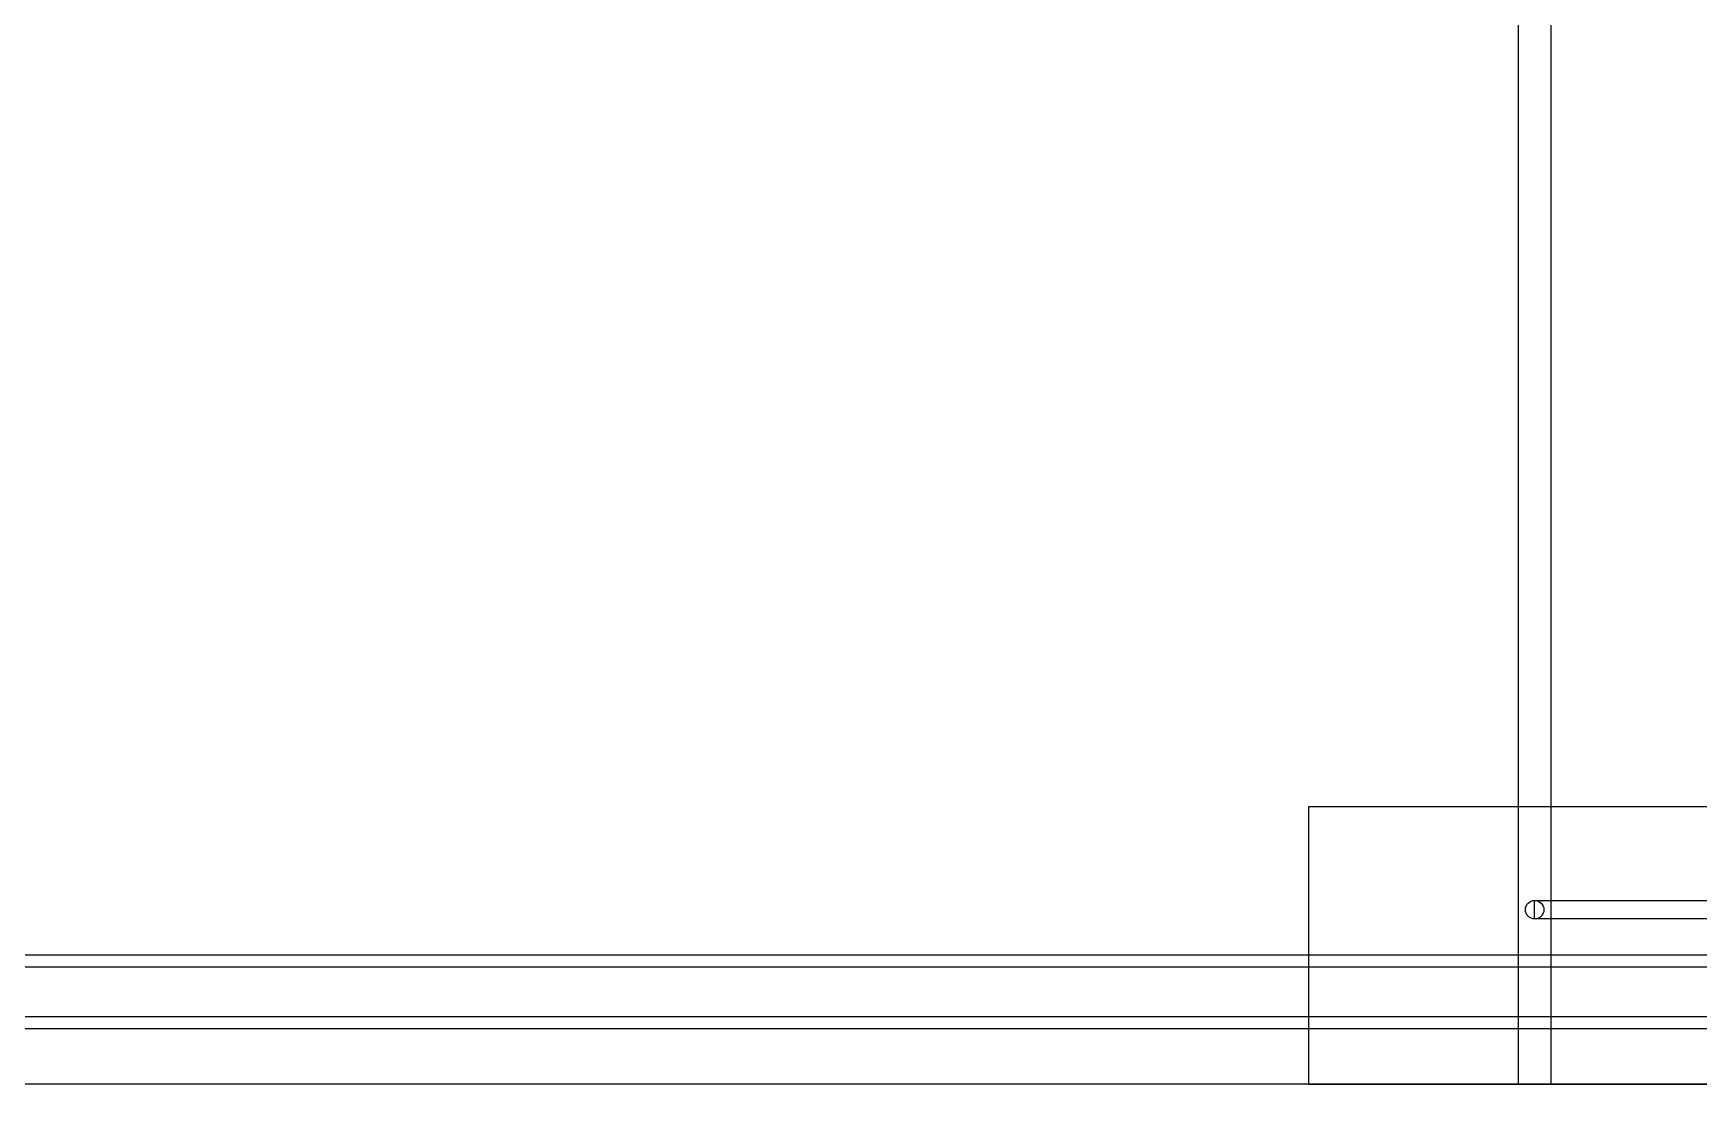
# Model space of a CAD drawing. Header units: millimetres. Extents: x -48000 to 1060615, y -2000 to 333000.
# Drawn here: x -16614 to -403, y 18150 to 28532 of the extents above; entities that cross this region are included whole.
import ezdxf

# ---------------------------------------------------------------- set-up
doc = ezdxf.new("R2010")
doc.units = ezdxf.units.MM
doc.layers.add('D-STR-BASE', color=7, linetype='Continuous', lineweight=25)
doc.layers.add('D-STR-CORE', color=7, linetype='Continuous', lineweight=25)

msp = doc.modelspace()

# ---------------------------------------------------------------- linework, layer by layer
at = {"layer": 'D-STR-BASE'}
for points in [[(-4200, 18300), (4200, 18300), (4200, 21000), (-4200, 21000)], [(-24450, 19560), (24450, 19560), (24450, 19440), (-24450, 19440)], [(24450, 19440), (-24450, 19440), (-24450, 19560), (24450, 19560)], [(-24450, 18960), (24450, 18960), (24450, 18840), (-24450, 18840)], [(24450, 18840), (-24450, 18840), (-24450, 18960), (24450, 18960)], [(-24900, 18000), (24900, 18000), (24900, 18300), (-24900, 18300)]]:
    msp.add_lwpolyline(points, close=True, dxfattribs=at)
at = {"layer": 'D-STR-CORE'}
for points in [[(-2160, 18300), (-1840, 18300), (-1840, 224550), (-2160, 224550)], [(-2160, 18300), (-1840, 18300), (-1840, 224550), (-2160, 224550)], [(-2000, 20090), (2000, 20090), (2000, 19910), (-2000, 19910)], [(2000, 19910), (-2000, 19910), (-2000, 20090), (2000, 20090)]]:
    msp.add_lwpolyline(points, close=True, dxfattribs=at)
msp.add_circle((-2000, 20000), 90, dxfattribs=at)

doc.saveas('drawing.dxf')
